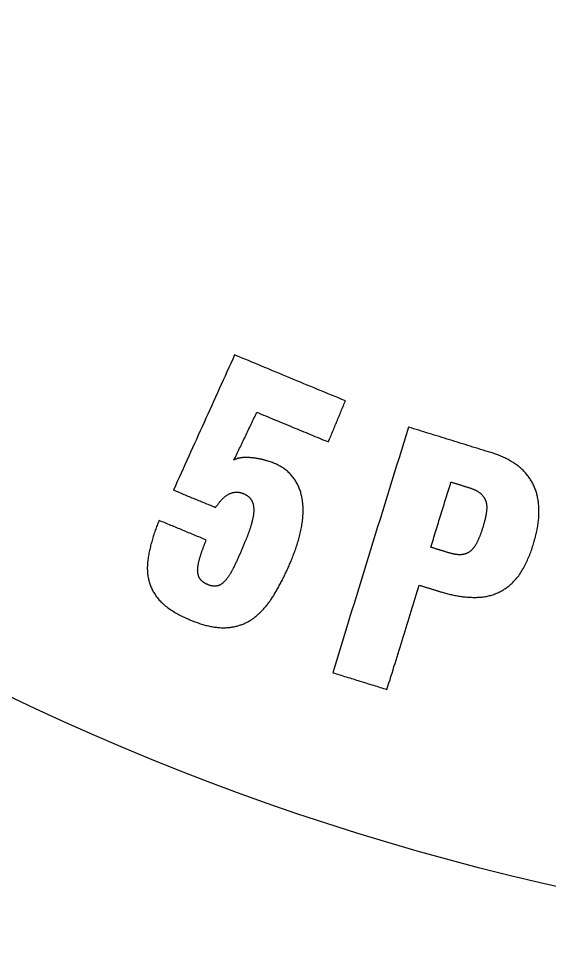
# Model space of a CAD drawing. Header units: millimetres. Extents: x -44.4 to 44.4, y -44.4 to 44.4.
# Drawn here: x -19.08 to -9.88, y -44.45 to -28.33 of the extents above; entities that cross this region are included whole.
import ezdxf

# ---------------------------------------------------------------- set-up
doc = ezdxf.new("R2010")
doc.units = ezdxf.units.MM
doc.layers.add('PERIMETER', color=1, linetype='Continuous')
doc.layers.add('TEXT', color=5, linetype='Continuous')

msp = doc.modelspace()

# ---------------------------------------------------------------- linework, layer by layer
at = {"layer": 'PERIMETER'}
msp.add_circle((0, 0), 44.45, dxfattribs=at)
at = {"layer": 'TEXT'}
for points in [[(-16.714, -38.316), (-16.701, -38.336), (-16.687, -38.355), (-16.672, -38.374), (-16.657, -38.393), (-16.641, -38.411), (-16.624, -38.428), (-16.608, -38.446), (-16.59, -38.462), (-16.572, -38.479), (-16.554, -38.494), (-16.536, -38.51), (-16.517, -38.525), (-16.498, -38.54), (-16.478, -38.554), (-16.459, -38.568), (-16.439, -38.581), (-16.419, -38.594), (-16.398, -38.607), (-16.378, -38.62), (-16.357, -38.632), (-16.336, -38.644), (-16.315, -38.656), (-16.294, -38.667), (-16.272, -38.678), (-16.251, -38.689), (-16.229, -38.7), (-16.208, -38.71), (-16.186, -38.72), (-16.164, -38.73), (-16.142, -38.74), (-16.12, -38.75), (-16.097, -38.759), (-16.079, -38.767), (-16.06, -38.774), (-16.041, -38.782), (-16.022, -38.789), (-16.003, -38.796), (-15.984, -38.803), (-15.965, -38.809), (-15.945, -38.816), (-15.926, -38.822), (-15.907, -38.828), (-15.887, -38.834), (-15.868, -38.84), (-15.848, -38.845), (-15.828, -38.85), (-15.809, -38.855), (-15.789, -38.86), (-15.769, -38.864), (-15.749, -38.868), (-15.729, -38.872), (-15.709, -38.876), (-15.689, -38.879), (-15.669, -38.882), (-15.649, -38.884), (-15.629, -38.886), (-15.609, -38.888), (-15.588, -38.89), (-15.568, -38.891), (-15.548, -38.891), (-15.528, -38.892), (-15.507, -38.891), (-15.487, -38.891), (-15.467, -38.889), (-15.451, -38.888), (-15.435, -38.887), (-15.419, -38.885), (-15.404, -38.883), (-15.388, -38.881), (-15.372, -38.878), (-15.357, -38.876), (-15.341, -38.873), (-15.326, -38.869), (-15.31, -38.866), (-15.295, -38.862), (-15.279, -38.858), (-15.264, -38.853), (-15.249, -38.849), (-15.234, -38.844), (-15.219, -38.839), (-15.204, -38.833), (-15.189, -38.827), (-15.175, -38.821), (-15.16, -38.815), (-15.146, -38.808), (-15.131, -38.802), (-15.117, -38.794), (-15.103, -38.787), (-15.089, -38.779), (-15.076, -38.771), (-15.062, -38.763), (-15.049, -38.755), (-15.035, -38.746), (-15.022, -38.737), (-15.009, -38.728), (-14.997, -38.718), (-14.983, -38.708), (-14.97, -38.697), (-14.957, -38.686), (-14.944, -38.675), (-14.931, -38.664), (-14.918, -38.652), (-14.905, -38.641), (-14.893, -38.629), (-14.881, -38.617), (-14.869, -38.605), (-14.857, -38.593), (-14.845, -38.58), (-14.833, -38.568), (-14.822, -38.555), (-14.811, -38.542), (-14.799, -38.529), (-14.788, -38.516), (-14.778, -38.503), (-14.767, -38.489), (-14.756, -38.476), (-14.746, -38.462), (-14.736, -38.448), (-14.726, -38.435), (-14.716, -38.421), (-14.706, -38.407), (-14.696, -38.392), (-14.687, -38.378), (-14.677, -38.364), (-14.668, -38.349), (-14.659, -38.335), (-14.65, -38.32), (-14.641, -38.306), (-14.631, -38.288), (-14.62, -38.27), (-14.61, -38.252), (-14.6, -38.235), (-14.59, -38.217), (-14.58, -38.199), (-14.57, -38.181), (-14.56, -38.162), (-14.55, -38.144), (-14.54, -38.126), (-14.531, -38.108), (-14.521, -38.09), (-14.512, -38.071), (-14.503, -38.053), (-14.494, -38.034), (-14.484, -38.016), (-14.475, -37.997), (-14.466, -37.979), (-14.458, -37.96), (-14.449, -37.942), (-14.44, -37.923), (-14.431, -37.904), (-14.423, -37.886), (-14.414, -37.867), (-14.406, -37.848), (-14.397, -37.829), (-14.389, -37.81), (-14.381, -37.791), (-14.373, -37.772), (-14.365, -37.754), (-14.357, -37.735), (-14.349, -37.716), (-14.339, -37.692), (-14.33, -37.668), (-14.32, -37.644), (-14.311, -37.62), (-14.302, -37.596), (-14.293, -37.572), (-14.284, -37.548), (-14.276, -37.524), (-14.267, -37.499), (-14.259, -37.475), (-14.251, -37.451), (-14.244, -37.426), (-14.236, -37.402), (-14.229, -37.377), (-14.222, -37.352), (-14.215, -37.328), (-14.209, -37.303), (-14.203, -37.278), (-14.197, -37.253), (-14.191, -37.228), (-14.186, -37.203), (-14.18, -37.178), (-14.176, -37.153), (-14.171, -37.127), (-14.167, -37.102), (-14.163, -37.077), (-14.16, -37.051), (-14.157, -37.026), (-14.154, -37), (-14.152, -36.975), (-14.15, -36.949), (-14.148, -36.923), (-14.148, -36.904), (-14.147, -36.885), (-14.147, -36.866), (-14.147, -36.846), (-14.147, -36.827), (-14.148, -36.808), (-14.148, -36.789), (-14.15, -36.77), (-14.151, -36.75), (-14.153, -36.731), (-14.155, -36.712), (-14.157, -36.693), (-14.16, -36.674), (-14.163, -36.655), (-14.167, -36.636), (-14.17, -36.617), (-14.175, -36.599), (-14.179, -36.58), (-14.184, -36.561), (-14.189, -36.543), (-14.195, -36.525), (-14.201, -36.506), (-14.208, -36.488), (-14.215, -36.47), (-14.222, -36.453), (-14.23, -36.435), (-14.238, -36.418), (-14.247, -36.4), (-14.256, -36.383), (-14.265, -36.367), (-14.275, -36.35), (-14.285, -36.334), (-14.295, -36.318), (-14.306, -36.303), (-14.317, -36.288), (-14.329, -36.273), (-14.341, -36.258), (-14.353, -36.244), (-14.366, -36.23), (-14.379, -36.217), (-14.393, -36.204), (-14.406, -36.191), (-14.42, -36.179), (-14.435, -36.167), (-14.45, -36.155), (-14.465, -36.144), (-14.48, -36.133), (-14.495, -36.122), (-14.511, -36.112), (-14.527, -36.102), (-14.543, -36.092), (-14.56, -36.083), (-14.576, -36.075), (-14.593, -36.066), (-14.61, -36.058), (-14.627, -36.05), (-14.645, -36.043), (-14.662, -36.036), (-14.679, -36.029), (-14.697, -36.022), (-14.715, -36.016), (-14.733, -36.01), (-14.751, -36.005), (-14.769, -35.999), (-14.779, -35.996), (-14.789, -35.993), (-14.799, -35.99), (-14.809, -35.987), (-14.82, -35.985), (-14.83, -35.982), (-14.84, -35.979), (-14.85, -35.977), (-14.861, -35.974), (-14.871, -35.972), (-14.881, -35.97), (-14.892, -35.967), (-14.902, -35.965), (-14.912, -35.963), (-14.923, -35.961), (-14.933, -35.959), (-14.944, -35.958), (-14.954, -35.956), (-14.965, -35.954), (-14.975, -35.953), (-14.986, -35.951), (-14.996, -35.95), (-15.007, -35.949), (-15.017, -35.948), (-15.028, -35.946), (-15.038, -35.945), (-15.049, -35.945), (-15.06, -35.944), (-15.07, -35.943), (-15.081, -35.943), (-15.091, -35.942), (-15.102, -35.942), (-15.11, -35.941), (-15.118, -35.941), (-15.126, -35.941), (-15.133, -35.941), (-15.141, -35.941), (-15.149, -35.941), (-15.157, -35.941), (-15.165, -35.942), (-15.173, -35.942), (-15.181, -35.942), (-15.188, -35.943), (-15.196, -35.943), (-15.204, -35.944), (-15.212, -35.945), (-15.22, -35.946), (-15.228, -35.947), (-15.235, -35.948), (-15.243, -35.95), (-15.251, -35.951), (-15.259, -35.953), (-15.266, -35.954), (-15.274, -35.956), (-15.282, -35.958), (-15.289, -35.96), (-15.297, -35.963), (-15.304, -35.966), (-15.311, -35.968), (-15.319, -35.971), (-15.326, -35.975), (-15.333, -35.978), (-15.34, -35.982), (-15.347, -35.986), (-15.334, -35.96), (-15.322, -35.934), (-15.309, -35.908), (-15.297, -35.882), (-15.284, -35.856), (-15.272, -35.83), (-15.26, -35.805), (-15.247, -35.779), (-15.235, -35.753), (-15.222, -35.727), (-15.21, -35.701), (-15.197, -35.675), (-15.185, -35.649), (-15.173, -35.623), (-15.16, -35.597), (-15.148, -35.571), (-15.135, -35.545), (-15.123, -35.519), (-15.111, -35.493), (-15.098, -35.468), (-15.086, -35.442), (-15.073, -35.416), (-15.061, -35.39), (-15.048, -35.364), (-15.036, -35.338), (-15.024, -35.312), (-15.011, -35.286), (-14.999, -35.26), (-14.986, -35.234), (-14.974, -35.208), (-14.961, -35.182), (-14.949, -35.157), (-14.91, -35.173), (-14.872, -35.189), (-14.833, -35.205), (-14.794, -35.221), (-14.755, -35.237), (-14.717, -35.253), (-14.678, -35.269), (-14.639, -35.285), (-14.6, -35.301), (-14.562, -35.317), (-14.523, -35.333), (-14.484, -35.349), (-14.445, -35.365), (-14.407, -35.381), (-14.368, -35.397), (-14.329, -35.414), (-14.29, -35.43), (-14.252, -35.446), (-14.213, -35.462), (-14.174, -35.478), (-14.136, -35.494), (-14.097, -35.51), (-14.058, -35.526), (-14.019, -35.542), (-13.981, -35.558), (-13.942, -35.574), (-13.903, -35.59), (-13.864, -35.606), (-13.826, -35.622), (-13.787, -35.638), (-13.748, -35.654), (-13.709, -35.671), (-13.7, -35.648), (-13.691, -35.626), (-13.682, -35.604), (-13.673, -35.582), (-13.663, -35.559), (-13.654, -35.537), (-13.645, -35.515), (-13.636, -35.493), (-13.626, -35.47), (-13.617, -35.448), (-13.608, -35.426), (-13.599, -35.404), (-13.59, -35.382), (-13.58, -35.359), (-13.571, -35.337), (-13.562, -35.315), (-13.553, -35.293), (-13.543, -35.27), (-13.534, -35.248), (-13.525, -35.226), (-13.516, -35.204), (-13.507, -35.181), (-13.497, -35.159), (-13.488, -35.137), (-13.479, -35.115), (-13.47, -35.093), (-13.461, -35.07), (-13.451, -35.048), (-13.442, -35.026), (-13.433, -35.004), (-13.424, -34.981), (-13.414, -34.959), (-13.474, -34.934), (-13.534, -34.909), (-13.594, -34.885), (-13.655, -34.86), (-13.715, -34.835), (-13.775, -34.81), (-13.835, -34.785), (-13.895, -34.76), (-13.955, -34.735), (-14.015, -34.71), (-14.075, -34.686), (-14.135, -34.661), (-14.195, -34.636), (-14.255, -34.611), (-14.315, -34.586), (-14.375, -34.561), (-14.435, -34.536), (-14.495, -34.511), (-14.555, -34.486), (-14.615, -34.462), (-14.675, -34.437), (-14.735, -34.412), (-14.795, -34.387), (-14.855, -34.362), (-14.915, -34.337), (-14.975, -34.312), (-15.035, -34.287), (-15.095, -34.262), (-15.155, -34.238), (-15.215, -34.213), (-15.275, -34.188), (-15.335, -34.163), (-15.368, -34.236), (-15.401, -34.309), (-15.434, -34.382), (-15.467, -34.456), (-15.501, -34.529), (-15.534, -34.602), (-15.567, -34.675), (-15.6, -34.748), (-15.633, -34.821), (-15.666, -34.895), (-15.699, -34.968), (-15.732, -35.041), (-15.766, -35.114), (-15.799, -35.187), (-15.832, -35.26), (-15.865, -35.333), (-15.898, -35.407), (-15.931, -35.48), (-15.964, -35.553), (-15.997, -35.626), (-16.031, -35.699), (-16.064, -35.772), (-16.097, -35.846), (-16.13, -35.919), (-16.163, -35.992), (-16.196, -36.065), (-16.229, -36.138), (-16.262, -36.211), (-16.296, -36.285), (-16.329, -36.358), (-16.362, -36.431), (-16.395, -36.504), (-16.372, -36.513), (-16.349, -36.523), (-16.326, -36.532), (-16.303, -36.542), (-16.281, -36.551), (-16.258, -36.561), (-16.235, -36.57), (-16.212, -36.58), (-16.189, -36.589), (-16.166, -36.599), (-16.143, -36.608), (-16.121, -36.618), (-16.098, -36.627), (-16.075, -36.637), (-16.052, -36.646), (-16.029, -36.656), (-16.006, -36.665), (-15.983, -36.675), (-15.96, -36.684), (-15.938, -36.694), (-15.915, -36.703), (-15.892, -36.713), (-15.869, -36.722), (-15.846, -36.731), (-15.823, -36.741), (-15.8, -36.75), (-15.778, -36.76), (-15.755, -36.769), (-15.732, -36.779), (-15.709, -36.788), (-15.686, -36.798), (-15.663, -36.807), (-15.658, -36.799), (-15.652, -36.79), (-15.646, -36.781), (-15.64, -36.772), (-15.634, -36.764), (-15.628, -36.755), (-15.621, -36.747), (-15.615, -36.738), (-15.609, -36.73), (-15.602, -36.722), (-15.595, -36.714), (-15.589, -36.705), (-15.582, -36.697), (-15.575, -36.689), (-15.568, -36.682), (-15.561, -36.674), (-15.554, -36.666), (-15.546, -36.659), (-15.539, -36.651), (-15.531, -36.644), (-15.523, -36.637), (-15.516, -36.63), (-15.507, -36.623), (-15.499, -36.616), (-15.491, -36.61), (-15.483, -36.604), (-15.474, -36.598), (-15.465, -36.592), (-15.456, -36.586), (-15.447, -36.581), (-15.438, -36.576), (-15.428, -36.571), (-15.421, -36.568), (-15.414, -36.565), (-15.407, -36.562), (-15.399, -36.559), (-15.392, -36.556), (-15.384, -36.554), (-15.377, -36.551), (-15.369, -36.549), (-15.361, -36.548), (-15.353, -36.546), (-15.346, -36.545), (-15.338, -36.543), (-15.33, -36.543), (-15.322, -36.542), (-15.314, -36.541), (-15.306, -36.541), (-15.298, -36.541), (-15.29, -36.541), (-15.282, -36.542), (-15.274, -36.542), (-15.266, -36.543), (-15.258, -36.544), (-15.251, -36.546), (-15.243, -36.547), (-15.235, -36.549), (-15.227, -36.551), (-15.22, -36.553), (-15.212, -36.555), (-15.205, -36.558), (-15.197, -36.56), (-15.19, -36.563), (-15.182, -36.566), (-15.175, -36.569), (-15.168, -36.573), (-15.16, -36.576), (-15.153, -36.58), (-15.146, -36.583), (-15.139, -36.587), (-15.132, -36.591), (-15.126, -36.595), (-15.119, -36.6), (-15.112, -36.604), (-15.106, -36.609), (-15.1, -36.614), (-15.094, -36.619), (-15.088, -36.624), (-15.082, -36.63), (-15.076, -36.635), (-15.071, -36.641), (-15.065, -36.647), (-15.06, -36.653), (-15.055, -36.659), (-15.051, -36.666), (-15.046, -36.672), (-15.042, -36.679), (-15.038, -36.686), (-15.034, -36.693), (-15.031, -36.7), (-15.028, -36.708), (-15.025, -36.715), (-15.022, -36.723), (-15.02, -36.73), (-15.017, -36.738), (-15.015, -36.745), (-15.013, -36.754), (-15.012, -36.763), (-15.01, -36.772), (-15.008, -36.781), (-15.007, -36.79), (-15.006, -36.8), (-15.005, -36.809), (-15.004, -36.818), (-15.004, -36.827), (-15.004, -36.836), (-15.003, -36.845), (-15.003, -36.854), (-15.003, -36.863), (-15.004, -36.873), (-15.004, -36.882), (-15.004, -36.891), (-15.005, -36.9), (-15.006, -36.909), (-15.007, -36.918), (-15.008, -36.927), (-15.009, -36.936), (-15.01, -36.945), (-15.012, -36.954), (-15.013, -36.963), (-15.015, -36.972), (-15.016, -36.981), (-15.018, -36.99), (-15.02, -36.999), (-15.022, -37.008), (-15.024, -37.017), (-15.026, -37.026), (-15.028, -37.035), (-15.031, -37.047), (-15.034, -37.059), (-15.038, -37.07), (-15.041, -37.082), (-15.044, -37.094), (-15.048, -37.106), (-15.051, -37.117), (-15.055, -37.129), (-15.058, -37.141), (-15.062, -37.153), (-15.066, -37.164), (-15.069, -37.176), (-15.073, -37.187), (-15.077, -37.199), (-15.081, -37.211), (-15.085, -37.222), (-15.089, -37.234), (-15.093, -37.245), (-15.097, -37.257), (-15.101, -37.268), (-15.106, -37.28), (-15.11, -37.291), (-15.114, -37.303), (-15.119, -37.314), (-15.123, -37.326), (-15.128, -37.337), (-15.132, -37.348), (-15.137, -37.36), (-15.141, -37.371), (-15.146, -37.382), (-15.15, -37.394), (-15.155, -37.405), (-15.161, -37.419), (-15.167, -37.434), (-15.173, -37.448), (-15.179, -37.463), (-15.185, -37.477), (-15.191, -37.491), (-15.197, -37.506), (-15.203, -37.52), (-15.209, -37.534), (-15.216, -37.548), (-15.222, -37.563), (-15.228, -37.577), (-15.234, -37.591), (-15.24, -37.606), (-15.247, -37.62), (-15.253, -37.634), (-15.259, -37.648), (-15.266, -37.662), (-15.272, -37.677), (-15.278, -37.691), (-15.285, -37.705), (-15.291, -37.719), (-15.298, -37.733), (-15.304, -37.747), (-15.311, -37.761), (-15.318, -37.776), (-15.324, -37.79), (-15.331, -37.804), (-15.338, -37.818), (-15.345, -37.832), (-15.351, -37.846), (-15.358, -37.86), (-15.363, -37.869), (-15.368, -37.878), (-15.372, -37.887), (-15.377, -37.896), (-15.382, -37.905), (-15.387, -37.914), (-15.392, -37.923), (-15.397, -37.932), (-15.402, -37.941), (-15.407, -37.95), (-15.412, -37.958), (-15.418, -37.967), (-15.423, -37.976), (-15.428, -37.984), (-15.434, -37.993), (-15.44, -38.001), (-15.446, -38.01), (-15.452, -38.018), (-15.458, -38.026), (-15.464, -38.035), (-15.47, -38.043), (-15.476, -38.051), (-15.483, -38.059), (-15.49, -38.066), (-15.496, -38.074), (-15.503, -38.082), (-15.51, -38.089), (-15.517, -38.096), (-15.525, -38.103), (-15.532, -38.11), (-15.54, -38.117), (-15.548, -38.123), (-15.554, -38.128), (-15.56, -38.133), (-15.567, -38.137), (-15.573, -38.141), (-15.58, -38.145), (-15.587, -38.148), (-15.593, -38.152), (-15.6, -38.155), (-15.608, -38.158), (-15.615, -38.161), (-15.622, -38.163), (-15.63, -38.165), (-15.637, -38.167), (-15.645, -38.168), (-15.652, -38.169), (-15.66, -38.17), (-15.667, -38.171), (-15.675, -38.171), (-15.683, -38.171), (-15.69, -38.171), (-15.698, -38.171), (-15.706, -38.17), (-15.713, -38.169), (-15.721, -38.168), (-15.729, -38.167), (-15.736, -38.165), (-15.744, -38.163), (-15.751, -38.161), (-15.758, -38.159), (-15.766, -38.157), (-15.773, -38.155), (-15.78, -38.152), (-15.787, -38.15), (-15.793, -38.147), (-15.8, -38.144), (-15.807, -38.142), (-15.813, -38.139), (-15.819, -38.136), (-15.826, -38.133), (-15.832, -38.129), (-15.838, -38.126), (-15.845, -38.123), (-15.851, -38.119), (-15.857, -38.115), (-15.863, -38.111), (-15.869, -38.108), (-15.875, -38.103), (-15.88, -38.099), (-15.886, -38.095), (-15.891, -38.09), (-15.897, -38.086), (-15.902, -38.081), (-15.907, -38.076), (-15.912, -38.071), (-15.917, -38.066), (-15.921, -38.06), (-15.926, -38.055), (-15.93, -38.049), (-15.934, -38.043), (-15.938, -38.037), (-15.942, -38.031), (-15.945, -38.025), (-15.949, -38.019), (-15.952, -38.013), (-15.955, -38.005), (-15.958, -37.998), (-15.96, -37.99), (-15.963, -37.983), (-15.965, -37.975), (-15.967, -37.967), (-15.968, -37.96), (-15.97, -37.952), (-15.971, -37.944), (-15.972, -37.936), (-15.973, -37.928), (-15.974, -37.92), (-15.974, -37.912), (-15.974, -37.904), (-15.975, -37.896), (-15.975, -37.889), (-15.974, -37.881), (-15.974, -37.873), (-15.974, -37.865), (-15.973, -37.857), (-15.972, -37.849), (-15.972, -37.841), (-15.971, -37.833), (-15.97, -37.825), (-15.969, -37.817), (-15.967, -37.81), (-15.966, -37.802), (-15.965, -37.794), (-15.963, -37.786), (-15.962, -37.778), (-15.96, -37.77), (-15.958, -37.763), (-15.955, -37.75), (-15.952, -37.738), (-15.949, -37.725), (-15.946, -37.712), (-15.942, -37.7), (-15.939, -37.688), (-15.935, -37.675), (-15.932, -37.663), (-15.928, -37.65), (-15.924, -37.638), (-15.92, -37.626), (-15.916, -37.613), (-15.912, -37.601), (-15.908, -37.589), (-15.904, -37.577), (-15.9, -37.564), (-15.896, -37.552), (-15.891, -37.54), (-15.887, -37.528), (-15.882, -37.516), (-15.878, -37.503), (-15.873, -37.491), (-15.869, -37.479), (-15.864, -37.467), (-15.859, -37.455), (-15.855, -37.443), (-15.85, -37.431), (-15.845, -37.419), (-15.84, -37.407), (-15.835, -37.395), (-15.831, -37.383), (-15.826, -37.371), (-15.851, -37.361), (-15.877, -37.35), (-15.902, -37.339), (-15.928, -37.329), (-15.953, -37.318), (-15.979, -37.308), (-16.005, -37.297), (-16.03, -37.286), (-16.056, -37.276), (-16.081, -37.265), (-16.107, -37.255), (-16.132, -37.244), (-16.158, -37.233), (-16.183, -37.223), (-16.209, -37.212), (-16.235, -37.202), (-16.26, -37.191), (-16.286, -37.18), (-16.311, -37.17), (-16.337, -37.159), (-16.362, -37.149), (-16.388, -37.138), (-16.414, -37.127), (-16.439, -37.117), (-16.465, -37.106), (-16.49, -37.096), (-16.516, -37.085), (-16.541, -37.074), (-16.567, -37.064), (-16.592, -37.053), (-16.618, -37.043), (-16.644, -37.032), (-16.652, -37.053), (-16.661, -37.074), (-16.669, -37.096), (-16.678, -37.117), (-16.686, -37.139), (-16.694, -37.16), (-16.702, -37.182), (-16.71, -37.203), (-16.717, -37.225), (-16.725, -37.246), (-16.732, -37.268), (-16.739, -37.29), (-16.746, -37.312), (-16.753, -37.334), (-16.759, -37.356), (-16.766, -37.378), (-16.772, -37.4), (-16.778, -37.422), (-16.784, -37.444), (-16.79, -37.466), (-16.795, -37.488), (-16.8, -37.511), (-16.805, -37.533), (-16.81, -37.555), (-16.815, -37.578), (-16.819, -37.6), (-16.823, -37.623), (-16.827, -37.646), (-16.831, -37.668), (-16.834, -37.691), (-16.837, -37.714), (-16.84, -37.736), (-16.842, -37.755), (-16.844, -37.774), (-16.846, -37.793), (-16.847, -37.812), (-16.847, -37.831), (-16.848, -37.85), (-16.848, -37.868), (-16.847, -37.887), (-16.846, -37.906), (-16.845, -37.925), (-16.844, -37.944), (-16.842, -37.963), (-16.839, -37.982), (-16.836, -38), (-16.833, -38.019), (-16.829, -38.037), (-16.825, -38.056), (-16.821, -38.074), (-16.816, -38.093), (-16.81, -38.111), (-16.805, -38.129), (-16.798, -38.147), (-16.792, -38.164), (-16.785, -38.182), (-16.777, -38.199), (-16.769, -38.216), (-16.761, -38.233), (-16.753, -38.25), (-16.744, -38.267), (-16.734, -38.283), (-16.724, -38.3)], [(-13.634, -39.671), (-13.605, -39.68), (-13.576, -39.689), (-13.546, -39.698), (-13.517, -39.707), (-13.487, -39.716), (-13.458, -39.726), (-13.429, -39.735), (-13.399, -39.744), (-13.37, -39.753), (-13.34, -39.762), (-13.311, -39.771), (-13.282, -39.78), (-13.252, -39.789), (-13.223, -39.798), (-13.193, -39.807), (-13.164, -39.816), (-13.135, -39.825), (-13.105, -39.834), (-13.076, -39.843), (-13.046, -39.853), (-13.017, -39.862), (-12.988, -39.871), (-12.958, -39.88), (-12.929, -39.889), (-12.899, -39.898), (-12.87, -39.907), (-12.841, -39.916), (-12.811, -39.925), (-12.782, -39.934), (-12.752, -39.943), (-12.723, -39.952), (-12.694, -39.961), (-12.676, -39.905), (-12.659, -39.848), (-12.641, -39.792), (-12.624, -39.735), (-12.606, -39.679), (-12.589, -39.622), (-12.572, -39.566), (-12.554, -39.509), (-12.537, -39.453), (-12.519, -39.396), (-12.502, -39.34), (-12.484, -39.283), (-12.467, -39.227), (-12.45, -39.17), (-12.432, -39.114), (-12.415, -39.057), (-12.397, -39.001), (-12.38, -38.944), (-12.362, -38.888), (-12.345, -38.831), (-12.328, -38.775), (-12.31, -38.718), (-12.293, -38.662), (-12.275, -38.605), (-12.258, -38.549), (-12.24, -38.492), (-12.223, -38.436), (-12.206, -38.379), (-12.188, -38.323), (-12.171, -38.266), (-12.153, -38.21), (-12.136, -38.153), (-12.124, -38.157), (-12.112, -38.161), (-12.1, -38.164), (-12.089, -38.168), (-12.077, -38.172), (-12.065, -38.175), (-12.053, -38.179), (-12.041, -38.183), (-12.029, -38.186), (-12.018, -38.19), (-12.006, -38.194), (-11.994, -38.197), (-11.982, -38.201), (-11.97, -38.204), (-11.958, -38.208), (-11.947, -38.212), (-11.935, -38.215), (-11.923, -38.219), (-11.911, -38.223), (-11.899, -38.226), (-11.888, -38.23), (-11.876, -38.234), (-11.864, -38.237), (-11.852, -38.241), (-11.84, -38.245), (-11.828, -38.248), (-11.817, -38.252), (-11.805, -38.256), (-11.793, -38.259), (-11.781, -38.263), (-11.769, -38.267), (-11.757, -38.27), (-11.738, -38.276), (-11.718, -38.282), (-11.698, -38.288), (-11.678, -38.293), (-11.657, -38.299), (-11.637, -38.304), (-11.617, -38.309), (-11.597, -38.314), (-11.576, -38.318), (-11.556, -38.323), (-11.536, -38.327), (-11.515, -38.331), (-11.495, -38.335), (-11.474, -38.338), (-11.454, -38.342), (-11.433, -38.345), (-11.413, -38.348), (-11.392, -38.351), (-11.371, -38.353), (-11.351, -38.355), (-11.33, -38.357), (-11.309, -38.359), (-11.288, -38.361), (-11.268, -38.362), (-11.247, -38.363), (-11.226, -38.364), (-11.205, -38.365), (-11.184, -38.365), (-11.164, -38.365), (-11.143, -38.365), (-11.122, -38.364), (-11.101, -38.363), (-11.082, -38.362), (-11.063, -38.361), (-11.044, -38.359), (-11.026, -38.357), (-11.007, -38.354), (-10.988, -38.351), (-10.969, -38.348), (-10.951, -38.344), (-10.932, -38.34), (-10.914, -38.335), (-10.895, -38.33), (-10.877, -38.325), (-10.859, -38.319), (-10.841, -38.313), (-10.823, -38.306), (-10.806, -38.299), (-10.788, -38.292), (-10.771, -38.284), (-10.754, -38.276), (-10.737, -38.267), (-10.72, -38.259), (-10.703, -38.249), (-10.687, -38.24), (-10.671, -38.23), (-10.655, -38.22), (-10.639, -38.209), (-10.623, -38.198), (-10.608, -38.187), (-10.593, -38.175), (-10.578, -38.164), (-10.563, -38.152), (-10.549, -38.139), (-10.53, -38.122), (-10.511, -38.105), (-10.493, -38.087), (-10.476, -38.068), (-10.459, -38.049), (-10.443, -38.029), (-10.427, -38.009), (-10.411, -37.989), (-10.397, -37.968), (-10.382, -37.947), (-10.368, -37.925), (-10.355, -37.904), (-10.342, -37.882), (-10.329, -37.86), (-10.316, -37.837), (-10.304, -37.815), (-10.293, -37.792), (-10.282, -37.769), (-10.271, -37.746), (-10.26, -37.723), (-10.25, -37.699), (-10.24, -37.676), (-10.23, -37.652), (-10.22, -37.628), (-10.211, -37.605), (-10.202, -37.581), (-10.193, -37.557), (-10.185, -37.533), (-10.177, -37.508), (-10.169, -37.484), (-10.161, -37.46), (-10.153, -37.436), (-10.147, -37.414), (-10.14, -37.393), (-10.134, -37.371), (-10.128, -37.349), (-10.122, -37.328), (-10.117, -37.306), (-10.112, -37.284), (-10.106, -37.262), (-10.101, -37.24), (-10.097, -37.219), (-10.092, -37.197), (-10.088, -37.175), (-10.084, -37.152), (-10.081, -37.13), (-10.077, -37.108), (-10.074, -37.086), (-10.071, -37.064), (-10.069, -37.041), (-10.066, -37.019), (-10.064, -36.997), (-10.063, -36.974), (-10.061, -36.952), (-10.06, -36.93), (-10.06, -36.907), (-10.059, -36.885), (-10.059, -36.862), (-10.06, -36.84), (-10.06, -36.818), (-10.061, -36.795), (-10.063, -36.773), (-10.065, -36.75), (-10.067, -36.728), (-10.07, -36.71), (-10.072, -36.691), (-10.075, -36.673), (-10.078, -36.655), (-10.082, -36.636), (-10.086, -36.618), (-10.09, -36.6), (-10.094, -36.582), (-10.099, -36.564), (-10.104, -36.546), (-10.11, -36.529), (-10.116, -36.511), (-10.122, -36.493), (-10.129, -36.476), (-10.136, -36.459), (-10.143, -36.442), (-10.151, -36.425), (-10.159, -36.408), (-10.167, -36.391), (-10.176, -36.375), (-10.185, -36.359), (-10.194, -36.343), (-10.204, -36.327), (-10.214, -36.311), (-10.224, -36.296), (-10.235, -36.281), (-10.246, -36.266), (-10.257, -36.251), (-10.269, -36.236), (-10.281, -36.222), (-10.293, -36.208), (-10.305, -36.194), (-10.32, -36.179), (-10.335, -36.163), (-10.351, -36.148), (-10.366, -36.134), (-10.382, -36.12), (-10.399, -36.106), (-10.415, -36.092), (-10.432, -36.079), (-10.449, -36.067), (-10.467, -36.054), (-10.484, -36.042), (-10.502, -36.03), (-10.52, -36.019), (-10.539, -36.008), (-10.557, -35.997), (-10.576, -35.986), (-10.595, -35.976), (-10.614, -35.966), (-10.633, -35.957), (-10.652, -35.947), (-10.671, -35.938), (-10.691, -35.929), (-10.711, -35.921), (-10.73, -35.913), (-10.75, -35.905), (-10.77, -35.897), (-10.79, -35.889), (-10.81, -35.882), (-10.83, -35.875), (-10.851, -35.868), (-10.871, -35.862), (-10.892, -35.855), (-10.936, -35.841), (-10.981, -35.828), (-11.026, -35.814), (-11.07, -35.8), (-11.115, -35.786), (-11.16, -35.772), (-11.204, -35.759), (-11.249, -35.745), (-11.294, -35.731), (-11.338, -35.717), (-11.383, -35.704), (-11.428, -35.69), (-11.472, -35.676), (-11.517, -35.662), (-11.562, -35.648), (-11.606, -35.635), (-11.651, -35.621), (-11.696, -35.607), (-11.74, -35.593), (-11.785, -35.579), (-11.83, -35.566), (-11.874, -35.552), (-11.919, -35.538), (-11.964, -35.524), (-12.008, -35.511), (-12.053, -35.497), (-12.098, -35.483), (-12.142, -35.469), (-12.187, -35.455), (-12.232, -35.442), (-12.276, -35.428), (-12.321, -35.414), (-12.362, -35.547), (-12.403, -35.68), (-12.444, -35.813), (-12.485, -35.946), (-12.526, -36.079), (-12.567, -36.212), (-12.608, -36.345), (-12.649, -36.478), (-12.69, -36.611), (-12.731, -36.744), (-12.773, -36.877), (-12.814, -37.01), (-12.855, -37.144), (-12.896, -37.277), (-12.937, -37.41), (-12.978, -37.543), (-13.019, -37.676), (-13.06, -37.809), (-13.101, -37.942), (-13.142, -38.075), (-13.183, -38.208), (-13.224, -38.341), (-13.265, -38.474), (-13.306, -38.607), (-13.347, -38.74), (-13.388, -38.873), (-13.429, -39.006), (-13.47, -39.139), (-13.511, -39.272), (-13.552, -39.405), (-13.593, -39.538)], [(-11.933, -37.496), (-11.922, -37.461), (-11.911, -37.426), (-11.901, -37.391), (-11.89, -37.355), (-11.879, -37.32), (-11.868, -37.285), (-11.857, -37.249), (-11.846, -37.214), (-11.835, -37.179), (-11.824, -37.143), (-11.813, -37.108), (-11.802, -37.073), (-11.792, -37.037), (-11.781, -37.002), (-11.77, -36.967), (-11.759, -36.932), (-11.748, -36.896), (-11.737, -36.861), (-11.726, -36.826), (-11.715, -36.79), (-11.704, -36.755), (-11.694, -36.72), (-11.683, -36.684), (-11.672, -36.649), (-11.661, -36.614), (-11.65, -36.578), (-11.639, -36.543), (-11.628, -36.508), (-11.617, -36.472), (-11.606, -36.437), (-11.595, -36.402), (-11.585, -36.367), (-11.575, -36.37), (-11.565, -36.373), (-11.556, -36.375), (-11.546, -36.378), (-11.536, -36.381), (-11.526, -36.384), (-11.517, -36.387), (-11.507, -36.39), (-11.497, -36.393), (-11.488, -36.396), (-11.478, -36.399), (-11.468, -36.402), (-11.459, -36.405), (-11.449, -36.408), (-11.439, -36.411), (-11.43, -36.414), (-11.42, -36.417), (-11.41, -36.42), (-11.4, -36.423), (-11.391, -36.426), (-11.381, -36.429), (-11.371, -36.432), (-11.362, -36.435), (-11.352, -36.438), (-11.342, -36.441), (-11.333, -36.444), (-11.323, -36.447), (-11.313, -36.45), (-11.304, -36.453), (-11.294, -36.456), (-11.284, -36.459), (-11.275, -36.462), (-11.265, -36.465), (-11.256, -36.468), (-11.247, -36.471), (-11.238, -36.474), (-11.229, -36.477), (-11.22, -36.481), (-11.211, -36.484), (-11.202, -36.488), (-11.193, -36.492), (-11.184, -36.495), (-11.176, -36.499), (-11.167, -36.503), (-11.158, -36.508), (-11.15, -36.512), (-11.141, -36.516), (-11.133, -36.521), (-11.125, -36.526), (-11.116, -36.531), (-11.108, -36.536), (-11.1, -36.541), (-11.093, -36.547), (-11.085, -36.553), (-11.077, -36.559), (-11.07, -36.565), (-11.063, -36.571), (-11.056, -36.578), (-11.049, -36.584), (-11.042, -36.591), (-11.036, -36.599), (-11.03, -36.606), (-11.024, -36.614), (-11.019, -36.622), (-11.015, -36.628), (-11.011, -36.635), (-11.007, -36.641), (-11.003, -36.648), (-11, -36.654), (-10.996, -36.661), (-10.993, -36.668), (-10.99, -36.675), (-10.987, -36.682), (-10.984, -36.689), (-10.982, -36.696), (-10.98, -36.704), (-10.977, -36.711), (-10.975, -36.718), (-10.973, -36.725), (-10.972, -36.733), (-10.97, -36.74), (-10.969, -36.748), (-10.968, -36.755), (-10.967, -36.763), (-10.966, -36.77), (-10.965, -36.778), (-10.965, -36.785), (-10.964, -36.793), (-10.964, -36.801), (-10.964, -36.808), (-10.964, -36.816), (-10.964, -36.823), (-10.965, -36.831), (-10.965, -36.839), (-10.966, -36.846), (-10.966, -36.854), (-10.968, -36.863), (-10.969, -36.872), (-10.97, -36.882), (-10.971, -36.891), (-10.973, -36.9), (-10.974, -36.91), (-10.976, -36.919), (-10.977, -36.928), (-10.979, -36.937), (-10.981, -36.947), (-10.982, -36.956), (-10.984, -36.965), (-10.986, -36.974), (-10.988, -36.984), (-10.99, -36.993), (-10.992, -37.002), (-10.994, -37.011), (-10.996, -37.02), (-10.998, -37.029), (-11.001, -37.039), (-11.003, -37.048), (-11.005, -37.057), (-11.008, -37.066), (-11.01, -37.075), (-11.013, -37.084), (-11.015, -37.093), (-11.018, -37.102), (-11.02, -37.111), (-11.023, -37.12), (-11.026, -37.129), (-11.028, -37.138), (-11.031, -37.147), (-11.034, -37.157), (-11.038, -37.167), (-11.041, -37.178), (-11.044, -37.188), (-11.047, -37.198), (-11.051, -37.208), (-11.054, -37.218), (-11.057, -37.228), (-11.061, -37.238), (-11.064, -37.247), (-11.068, -37.257), (-11.072, -37.267), (-11.075, -37.277), (-11.079, -37.287), (-11.083, -37.297), (-11.087, -37.307), (-11.091, -37.316), (-11.095, -37.326), (-11.099, -37.336), (-11.103, -37.346), (-11.107, -37.355), (-11.111, -37.365), (-11.116, -37.375), (-11.12, -37.384), (-11.125, -37.394), (-11.129, -37.403), (-11.134, -37.413), (-11.139, -37.422), (-11.144, -37.431), (-11.149, -37.441), (-11.154, -37.45), (-11.159, -37.459), (-11.163, -37.465), (-11.167, -37.472), (-11.171, -37.478), (-11.175, -37.484), (-11.179, -37.491), (-11.183, -37.497), (-11.188, -37.503), (-11.192, -37.509), (-11.197, -37.514), (-11.202, -37.52), (-11.207, -37.526), (-11.212, -37.531), (-11.217, -37.537), (-11.222, -37.542), (-11.228, -37.547), (-11.233, -37.552), (-11.239, -37.557), (-11.244, -37.562), (-11.25, -37.567), (-11.256, -37.571), (-11.262, -37.575), (-11.268, -37.58), (-11.275, -37.584), (-11.281, -37.587), (-11.288, -37.591), (-11.294, -37.595), (-11.301, -37.598), (-11.308, -37.601), (-11.315, -37.604), (-11.322, -37.607), (-11.329, -37.609), (-11.336, -37.612), (-11.344, -37.614), (-11.353, -37.617), (-11.362, -37.619), (-11.37, -37.621), (-11.379, -37.622), (-11.388, -37.623), (-11.397, -37.624), (-11.406, -37.625), (-11.415, -37.626), (-11.424, -37.626), (-11.433, -37.626), (-11.442, -37.626), (-11.451, -37.626), (-11.46, -37.625), (-11.469, -37.624), (-11.478, -37.624), (-11.487, -37.623), (-11.496, -37.622), (-11.504, -37.62), (-11.513, -37.619), (-11.522, -37.617), (-11.531, -37.616), (-11.54, -37.614), (-11.548, -37.612), (-11.557, -37.61), (-11.566, -37.608), (-11.575, -37.606), (-11.583, -37.604), (-11.592, -37.601), (-11.601, -37.599), (-11.609, -37.596), (-11.618, -37.594), (-11.628, -37.591), (-11.638, -37.588), (-11.647, -37.585), (-11.657, -37.582), (-11.667, -37.579), (-11.677, -37.576), (-11.687, -37.572), (-11.697, -37.569), (-11.707, -37.566), (-11.716, -37.563), (-11.726, -37.56), (-11.736, -37.557), (-11.746, -37.554), (-11.756, -37.551), (-11.766, -37.548), (-11.776, -37.545), (-11.785, -37.542), (-11.795, -37.539), (-11.805, -37.536), (-11.815, -37.533), (-11.825, -37.53), (-11.835, -37.527), (-11.845, -37.524), (-11.854, -37.521), (-11.864, -37.518), (-11.874, -37.515), (-11.884, -37.512), (-11.894, -37.509), (-11.904, -37.506), (-11.913, -37.503), (-11.923, -37.5)]]:
    msp.add_lwpolyline(points, close=True, dxfattribs=at)

doc.saveas('drawing.dxf')
